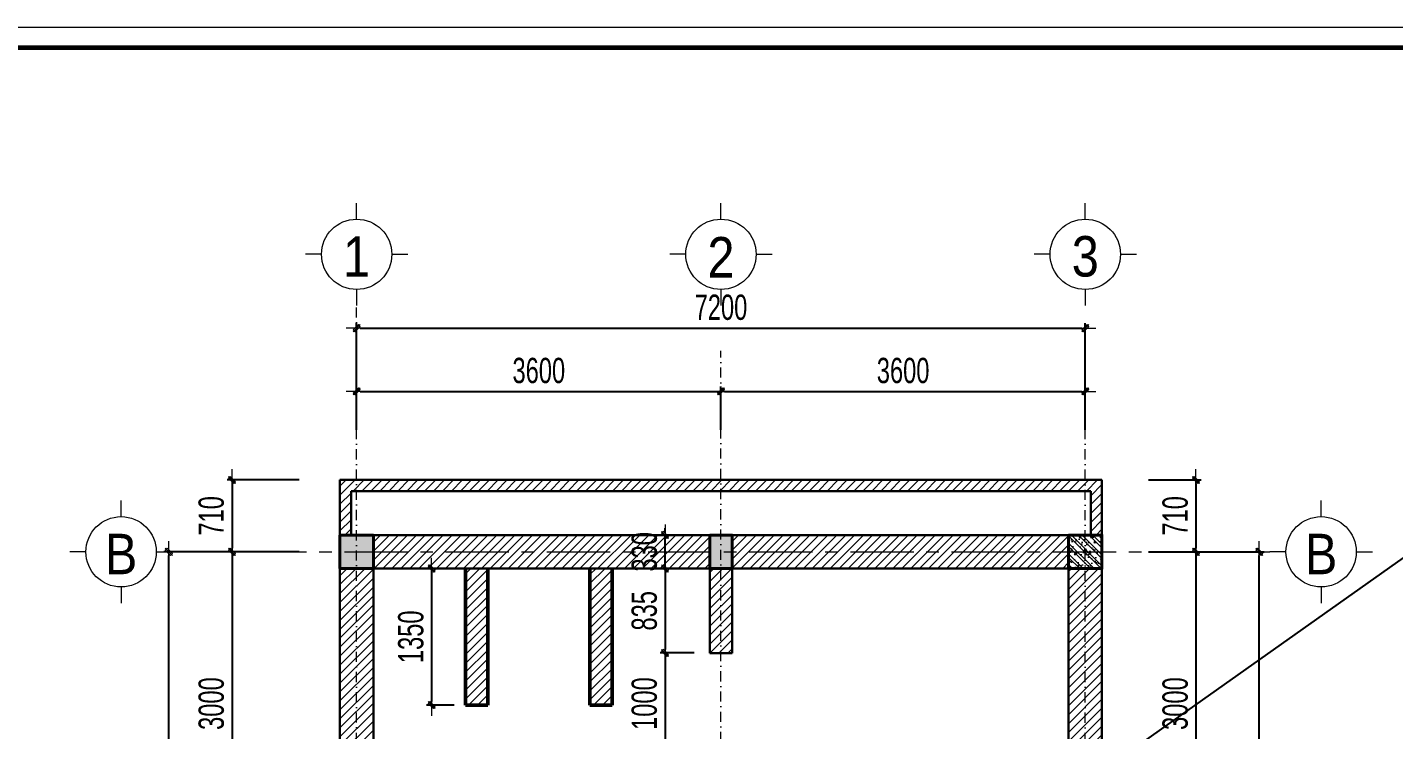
# Model space of a CAD drawing. Header units: millimetres. Extents: x -178395 to 493851, y -561170 to -280028.
# Drawn here: x -129686 to -116185, y -457606 to -450665 of the extents above; entities that cross this region are included whole.
import ezdxf
from ezdxf.enums import TextEntityAlignment as Align

# ---------------------------------------------------------------- set-up
doc = ezdxf.new("R2010")
doc.units = ezdxf.units.MM
doc.header["$MEASUREMENT"] = 0
doc.header["$PDMODE"] = 32
doc.linetypes.add('CENTER', pattern=[2, 1.25, -0.25, 0.25, -0.25])
doc.linetypes.add('DASHDOT', pattern=[1, 0.5, -0.25, 0, -0.25])
doc.layers.get('Defpoints').update_dxf_attribs({"color": 1})
for name, color, linetype, lineweight in [('cat1', 30, 'Continuous', 50), ('Khungten_LCDI', 7, 'Continuous', 5), ('LC Dim', 8, 'Continuous', 18), ('LC Hatch', 252, 'Continuous', 9), ('LC ISO', 153, 'Continuous', 13), ('LC Net dam 1', 30, 'Continuous', 30), ('LC Net dam2', 6, 'Continuous', 40), ('LC Net manh', 133, 'Continuous', 5), ('LC Net thay', 63, 'Continuous', 25), ('LC Net truc', 79, 'DASHDOT', 13), ('LC Text1', 3, 'Continuous', 20), ('v-TRUC', 8, 'CENTER', 13)]:
    doc.layers.add(name, color=color, linetype=linetype, lineweight=lineweight)
doc.layers.add('KCS_Plotter', color=11, linetype='Continuous', plot=False)
doc.styles.add('HOATBIF', font='hoatbif.shx', dxfattribs={"width": 0.7})
doc.styles.add('Khungten', font='VHAVAN.TTF', dxfattribs={"width": 0.9, "height": 5000})
doc.styles.add('LC 1', font='VHAVANB.TTF')
doc.styles.add('Title', font='VHBLACK.TTF', dxfattribs={"width": 0.8})
doc.dimstyles.new('1-100', dxfattribs={"dimscale": 100, "dimtxt": 2.5, "dimasz": 0.35, "dimexe": 0.5, "dimexo": 0, "dimgap": 0.8, "dimtad": 1, "dimdec": 0, "dimzin": 0, "dimdsep": 46, "dimtxsty": 'HOATBIF', "dimblk1": 'DOT', "dimblk2": 'DOT', "dimsah": 1, "dimcen": -1, "dimdle": 1, "dimclrd": 256, "dimclre": 256, "dimclrt": 4, "dimadec": 3, "dimazin": 2, "dimtfac": 0.333333, "dimtdec": 0, "dimtix": 1, "dimtmove": 2, "dimatfit": 3, "dimldrblk": 'DOT', "dimfxl": 1, "dimtvp": 0.833333, "dimtolj": 1, "dimtzin": 0, "dimarcsym": 0})
pattern_1 = [(45, (-42561.096, -2585.07), (-44.194174, 44.194174), [])]

# ---------------------------------------------------------------- blocks, each defined once
blk = doc.blocks.new('DOT')
at = {"layer": 'LC Dim'}
blk.add_line((-3, 0), (3, 0), dxfattribs=at)
at = {"layer": 'LC Dim', "color": 4}
blk.add_line((-1, -1), (1, 1), dxfattribs=at)
blk.add_lwpolyline([(0.5, 1), (-1, -0.5), (-0.5, -1), (1, 0.5)], close=True, dxfattribs=at)
blk = doc.blocks.new('*D94')
at = {"layer": 'Defpoints', "color": 0, "ltscale": 2, "transparency": 16777216}
for p in [(-122832, -454263), (-126432, -454642), (-122832, -454642)]:
    blk.add_point(p, dxfattribs=at)
at = {"layer": 'LC Dim', "lineweight": -2, "ltscale": 2, "transparency": 16777216}
for p, q in [((-126432, -454642), (-126432, -454213)), ((-126397, -454263), (-122867, -454263)), ((-122832, -454642), (-122832, -454213))]:
    blk.add_line(p, q, dxfattribs=at)
at = {"layer": 'LC Dim', "lineweight": -2, "ltscale": 2, "transparency": 16777216, "xscale": 35, "yscale": 35, "zscale": 35, "rotation": 180}
blk.add_blockref('DOT', (-126432, -454263), dxfattribs=at)
at = {"layer": 'LC Dim', "lineweight": -2, "ltscale": 2, "transparency": 16777216, "xscale": 35, "yscale": 35, "zscale": 35}
blk.add_blockref('DOT', (-122832, -454263), dxfattribs=at)
at = {"layer": 'LC Dim', "color": 4, "ltscale": 2, "transparency": 16777216, "insert": (-124632, -454058), "char_height": 250, "attachment_point": 5, "style": 'HOATBIF'}
blk.add_mtext('\\A1;3600', dxfattribs=at)
blk = doc.blocks.new('_Dot')
at = {"color": 0, "linetype": 'ByBlock', "lineweight": -2}
blk.add_line((-0.5, 0), (-1, 0), dxfattribs=at)
at = {"color": 0, "linetype": 'ByBlock', "const_width": 0.5}
blk.add_lwpolyline([(-0.25, 0, 1), (0.25, 0, 1)], format="xyb", close=True, dxfattribs=at)
blk = doc.blocks.new('*D95')
at = {"layer": 'Defpoints', "color": 0, "ltscale": 2, "transparency": 16777216}
for p in [(-119232, -454263), (-122832, -454642), (-119232, -454642)]:
    blk.add_point(p, dxfattribs=at)
at = {"layer": 'LC Dim', "lineweight": -2, "ltscale": 2, "transparency": 16777216}
for p, q in [((-122832, -454642), (-122832, -454213)), ((-122797, -454263), (-119267, -454263)), ((-119232, -454642), (-119232, -454213))]:
    blk.add_line(p, q, dxfattribs=at)
at = {"layer": 'LC Dim', "lineweight": -2, "ltscale": 2, "transparency": 16777216, "xscale": 35, "yscale": 35, "zscale": 35, "rotation": 180}
blk.add_blockref('DOT', (-122832, -454263), dxfattribs=at)
at = {"layer": 'LC Dim', "lineweight": -2, "ltscale": 2, "transparency": 16777216, "xscale": 35, "yscale": 35, "zscale": 35}
blk.add_blockref('DOT', (-119232, -454263), dxfattribs=at)
at = {"layer": 'LC Dim', "color": 4, "ltscale": 2, "transparency": 16777216, "insert": (-121032, -454058), "char_height": 250, "attachment_point": 5, "style": 'HOATBIF'}
blk.add_mtext('\\A1;3600', dxfattribs=at)
blk = doc.blocks.new('*D96')
at = {"layer": 'Defpoints', "color": 0, "ltscale": 2, "transparency": 16777216}
for p in [(-119232, -453638), (-126432, -454642), (-119232, -454642)]:
    blk.add_point(p, dxfattribs=at)
at = {"layer": 'LC Dim', "lineweight": -2, "ltscale": 2, "transparency": 16777216}
for p, q in [((-126432, -454642), (-126432, -453588)), ((-126397, -453638), (-119267, -453638)), ((-119232, -454642), (-119232, -453588))]:
    blk.add_line(p, q, dxfattribs=at)
at = {"layer": 'LC Dim', "lineweight": -2, "ltscale": 2, "transparency": 16777216, "xscale": 35, "yscale": 35, "zscale": 35, "rotation": 180}
blk.add_blockref('DOT', (-126432, -453638), dxfattribs=at)
at = {"layer": 'LC Dim', "lineweight": -2, "ltscale": 2, "transparency": 16777216, "xscale": 35, "yscale": 35, "zscale": 35}
blk.add_blockref('DOT', (-119232, -453638), dxfattribs=at)
at = {"layer": 'LC Dim', "color": 4, "ltscale": 2, "transparency": 16777216, "insert": (-122832, -453433), "char_height": 250, "attachment_point": 5, "style": 'HOATBIF'}
blk.add_mtext('\\A1;7200', dxfattribs=at)
blk = doc.blocks.new('*D97')
at = {"layer": 'Defpoints', "color": 0, "ltscale": 2, "transparency": 16777216}
for p in [(-118606, -455138), (-118606, -455848), (-118138, -455848)]:
    blk.add_point(p, dxfattribs=at)
at = {"layer": 'LC Dim', "lineweight": -2, "ltscale": 2, "transparency": 16777216}
for p, q in [((-118606, -455138), (-118088, -455138)), ((-118138, -455173), (-118138, -455813)), ((-118606, -455848), (-118088, -455848))]:
    blk.add_line(p, q, dxfattribs=at)
at = {"layer": 'LC Dim', "lineweight": -2, "ltscale": 2, "transparency": 16777216, "xscale": 35, "yscale": 35, "zscale": 35}
for p, rotation in [((-118138, -455138), 90), ((-118138, -455848), 270)]:
    blk.add_blockref('DOT', p, dxfattribs=dict(at, rotation=rotation))
at = {"layer": 'LC Dim', "color": 4, "ltscale": 2, "transparency": 16777216, "insert": (-118343, -455493), "char_height": 250, "attachment_point": 5, "rotation": 90, "style": 'HOATBIF'}
blk.add_mtext('\\A1;710', dxfattribs=at)
blk = doc.blocks.new('*D98')
at = {"layer": 'Defpoints', "color": 0, "ltscale": 2, "transparency": 16777216}
for p in [(-118606, -455848), (-118606, -458848), (-118138, -458848)]:
    blk.add_point(p, dxfattribs=at)
at = {"layer": 'LC Dim', "lineweight": -2, "ltscale": 2, "transparency": 16777216}
for p, q in [((-118606, -455848), (-118088, -455848)), ((-118138, -455883), (-118138, -458813)), ((-118606, -458848), (-118088, -458848))]:
    blk.add_line(p, q, dxfattribs=at)
at = {"layer": 'LC Dim', "lineweight": -2, "ltscale": 2, "transparency": 16777216, "xscale": 35, "yscale": 35, "zscale": 35}
for p, rotation in [((-118138, -455848), 90), ((-118138, -458848), 270)]:
    blk.add_blockref('DOT', p, dxfattribs=dict(at, rotation=rotation))
at = {"layer": 'LC Dim', "color": 4, "ltscale": 2, "transparency": 16777216, "insert": (-118343, -457348), "char_height": 250, "attachment_point": 5, "rotation": 90, "style": 'HOATBIF'}
blk.add_mtext('\\A1;3000', dxfattribs=at)
blk = doc.blocks.new('*D101')
at = {"layer": 'Defpoints', "color": 0, "ltscale": 2, "transparency": 16777216}
for p in [(-118606, -455848), (-117513, -455848), (-118606, -461848)]:
    blk.add_point(p, dxfattribs=at)
at = {"layer": 'LC Dim', "lineweight": -2, "ltscale": 2, "transparency": 16777216}
for p, q in [((-118606, -455848), (-117463, -455848)), ((-117513, -461813), (-117513, -455883)), ((-118606, -461848), (-117463, -461848))]:
    blk.add_line(p, q, dxfattribs=at)
at = {"layer": 'LC Dim', "lineweight": -2, "ltscale": 2, "transparency": 16777216, "xscale": 35, "yscale": 35, "zscale": 35}
for p, rotation in [((-117513, -455848), 90), ((-117513, -461848), 270)]:
    blk.add_blockref('DOT', p, dxfattribs=dict(at, rotation=rotation))
at = {"layer": 'LC Dim', "color": 4, "ltscale": 2, "transparency": 16777216, "insert": (-117718, -458848), "char_height": 250, "attachment_point": 5, "rotation": 90, "style": 'HOATBIF'}
blk.add_mtext('\\A1;6000', dxfattribs=at)
blk = doc.blocks.new('*D102')
at = {"layer": 'Defpoints', "color": 0, "ltscale": 2, "transparency": 16777216}
for p in [(-127000, -455138), (-127663, -455848), (-127000, -455848)]:
    blk.add_point(p, dxfattribs=at)
at = {"layer": 'LC Dim', "lineweight": -2, "ltscale": 2, "transparency": 16777216}
for p, q in [((-127000, -455138), (-127713, -455138)), ((-127663, -455173), (-127663, -455813)), ((-127000, -455848), (-127713, -455848))]:
    blk.add_line(p, q, dxfattribs=at)
at = {"layer": 'LC Dim', "lineweight": -2, "ltscale": 2, "transparency": 16777216, "xscale": 35, "yscale": 35, "zscale": 35}
for p, rotation in [((-127663, -455138), 90), ((-127663, -455848), 270)]:
    blk.add_blockref('DOT', p, dxfattribs=dict(at, rotation=rotation))
at = {"layer": 'LC Dim', "color": 4, "ltscale": 2, "transparency": 16777216, "insert": (-127868, -455493), "char_height": 250, "attachment_point": 5, "rotation": 90, "style": 'HOATBIF'}
blk.add_mtext('\\A1;710', dxfattribs=at)
blk = doc.blocks.new('*D103')
at = {"layer": 'Defpoints', "color": 0, "ltscale": 2, "transparency": 16777216}
for p in [(-127000, -455848), (-127663, -458848), (-127000, -458848)]:
    blk.add_point(p, dxfattribs=at)
at = {"layer": 'LC Dim', "lineweight": -2, "ltscale": 2, "transparency": 16777216}
for p, q in [((-127000, -455848), (-127713, -455848)), ((-127663, -455883), (-127663, -458813)), ((-127000, -458848), (-127713, -458848))]:
    blk.add_line(p, q, dxfattribs=at)
at = {"layer": 'LC Dim', "lineweight": -2, "ltscale": 2, "transparency": 16777216, "xscale": 35, "yscale": 35, "zscale": 35}
for p, rotation in [((-127663, -455848), 90), ((-127663, -458848), 270)]:
    blk.add_blockref('DOT', p, dxfattribs=dict(at, rotation=rotation))
at = {"layer": 'LC Dim', "color": 4, "ltscale": 2, "transparency": 16777216, "insert": (-127868, -457348), "char_height": 250, "attachment_point": 5, "rotation": 90, "style": 'HOATBIF'}
blk.add_mtext('\\A1;3000', dxfattribs=at)
blk = doc.blocks.new('*D105')
at = {"layer": 'Defpoints', "color": 0, "ltscale": 2, "transparency": 16777216}
for p in [(-128288, -455848), (-127000, -455848), (-127000, -461848)]:
    blk.add_point(p, dxfattribs=at)
at = {"layer": 'LC Dim', "lineweight": -2, "ltscale": 2, "transparency": 16777216}
for p, q in [((-127000, -455848), (-128338, -455848)), ((-128288, -461813), (-128288, -455883)), ((-127000, -461848), (-128338, -461848))]:
    blk.add_line(p, q, dxfattribs=at)
at = {"layer": 'LC Dim', "lineweight": -2, "ltscale": 2, "transparency": 16777216, "xscale": 35, "yscale": 35, "zscale": 35}
for p, rotation in [((-128288, -455848), 90), ((-128288, -461848), 270)]:
    blk.add_blockref('DOT', p, dxfattribs=dict(at, rotation=rotation))
at = {"layer": 'LC Dim', "color": 4, "ltscale": 2, "transparency": 16777216, "insert": (-128493, -458848), "char_height": 250, "attachment_point": 5, "rotation": 90, "style": 'HOATBIF'}
blk.add_mtext('\\A1;6000', dxfattribs=at)
blk = doc.blocks.new('TTRUC')
at = {"layer": 'LC ISO'}
for p, q in [((0, 6.95), (0, 10.13)), ((-6.95, 0), (-10.13, 0)), ((6.95, 0), (10.13, 0)), ((0, -6.95), (0, -10.13))]:
    blk.add_line(p, q, dxfattribs=at)
at = {"layer": 'LC Net manh'}
blk.add_circle((0, 0), 6.95, dxfattribs=at)
blk = doc.blocks.new('lcdi fix')
at = {"layer": 'Defpoints', "lineweight": 0}
blk.add_lwpolyline([(-1200, -14850), (-1200, 14850), (40800, 14850), (40800, -14850)], close=True, dxfattribs=at)
at = {"layer": 'Khungten_LCDI', "color": 5, "lineweight": 60}
blk.add_lwpolyline([(0, -14650), (0, 14650), (40600, 14650), (40600, -14650)], close=True, dxfattribs=at)
at = {"color": 7, "style": 'Khungten', "width": 0.8}
for tag, p in [('REVISION', (39499, -10746)), ('NGAYHT', (39546, -11609))]:
    blk.add_attdef(tag, text='', height=200, dxfattribs=at).set_placement(p, align=Align.CENTER)
at = {"layer": 'LC Text1', "color": 3, "style": 'LC 1', "width": 1.834006}
for tag, p, p2 in [('TENBANVE1', (36913, -8886), (40339, -8886)), ('TENBANVE2', (36913, -9562), (40339, -9562))]:
    blk.add_attdef(tag, text='', height=250, dxfattribs=at).set_placement(p, p2, align=Align.FIT)
at = {"layer": 'LC Text1', "style": 'Title', "width": 0.7}
blk.add_attdef('SOBANVE', text='', height=250, dxfattribs=at).set_placement((39562, -13896), align=Align.CENTER)
blk = doc.blocks.new('*D883')
at = {"layer": 'Defpoints', "color": 0, "ltscale": 2, "transparency": 16777216}
for p in [(-123098, -456013), (-123384, -456848), (-123098, -456848)]:
    blk.add_point(p, dxfattribs=at)
at = {"layer": 'LC Dim', "lineweight": -2, "ltscale": 2, "transparency": 16777216}
for p, q in [((-123098, -456013), (-123434, -456013)), ((-123384, -456048), (-123384, -456813)), ((-123098, -456848), (-123434, -456848))]:
    blk.add_line(p, q, dxfattribs=at)
at = {"layer": 'LC Dim', "lineweight": -2, "ltscale": 2, "transparency": 16777216, "xscale": 35, "yscale": 35, "zscale": 35}
for p, rotation in [((-123384, -456013), 90), ((-123384, -456848), 270)]:
    blk.add_blockref('DOT', p, dxfattribs=dict(at, rotation=rotation))
at = {"layer": 'LC Dim', "color": 4, "ltscale": 2, "transparency": 16777216, "insert": (-123589, -456431), "char_height": 250, "attachment_point": 5, "rotation": 90, "style": 'HOATBIF'}
blk.add_mtext('\\A1;835', dxfattribs=at)
blk = doc.blocks.new('*D884')
at = {"layer": 'Defpoints', "color": 0, "ltscale": 250, "transparency": 16777216}
for p in [(-123098, -456848), (-123384, -457848), (-123098, -457848)]:
    blk.add_point(p, dxfattribs=at)
at = {"layer": 'LC Dim', "lineweight": -2, "ltscale": 250, "transparency": 16777216}
for p, q in [((-123098, -456848), (-123434, -456848)), ((-123384, -456883), (-123384, -457813)), ((-123098, -457848), (-123434, -457848))]:
    blk.add_line(p, q, dxfattribs=at)
at = {"layer": 'LC Dim', "lineweight": -2, "ltscale": 250, "transparency": 16777216, "xscale": 35, "yscale": 35, "zscale": 35}
for p, rotation in [((-123384, -456848), 90), ((-123384, -457848), 270)]:
    blk.add_blockref('DOT', p, dxfattribs=dict(at, rotation=rotation))
at = {"layer": 'LC Dim', "color": 4, "ltscale": 250, "transparency": 16777216, "insert": (-123589, -457348), "char_height": 250, "attachment_point": 5, "rotation": 90, "style": 'HOATBIF'}
blk.add_mtext('\\A1;1000', dxfattribs=at)
blk = doc.blocks.new('*D892')
at = {"layer": 'Defpoints', "color": 0, "ltscale": 250, "transparency": 16777216}
for p in [(-123384, -455683), (-123098, -455683), (-123098, -456013)]:
    blk.add_point(p, dxfattribs=at)
at = {"layer": 'LC Dim', "linetype": 'ByBlock', "lineweight": -2, "ltscale": 250, "transparency": 16777216}
for p, q in [((-123098, -455683), (-123434, -455683)), ((-123384, -455648), (-123384, -455613)), ((-123384, -456013), (-123384, -455683)), ((-123098, -456013), (-123434, -456013)), ((-123384, -456048), (-123384, -456083))]:
    blk.add_line(p, q, dxfattribs=at)
at = {"layer": 'LC Dim', "lineweight": -2, "ltscale": 250, "transparency": 16777216, "xscale": 35, "yscale": 35, "zscale": 35}
for p, rotation in [((-123384, -455683), 270), ((-123384, -456013), 90)]:
    blk.add_blockref('DOT', p, dxfattribs=dict(at, rotation=rotation))
at = {"layer": 'LC Dim', "color": 4, "ltscale": 250, "transparency": 16777216, "insert": (-123589, -455848), "char_height": 250, "attachment_point": 5, "rotation": 90, "style": 'HOATBIF'}
blk.add_mtext('\\A1;330', dxfattribs=at)
blk = doc.blocks.new('*D957')
at = {"layer": 'Defpoints', "color": 0, "ltscale": 250, "transparency": 16777216}
for p in [(-125470, -456013), (-125691, -457363), (-125470, -457363)]:
    blk.add_point(p, dxfattribs=at)
at = {"layer": 'LC Dim', "linetype": 'ByBlock', "lineweight": -2, "ltscale": 250, "transparency": 16777216}
for p, q in [((-125470, -456013), (-125741, -456013)), ((-125691, -456048), (-125691, -457328)), ((-125470, -457363), (-125741, -457363))]:
    blk.add_line(p, q, dxfattribs=at)
at = {"layer": 'LC Dim', "lineweight": -2, "ltscale": 250, "transparency": 16777216, "xscale": 35, "yscale": 35, "zscale": 35}
for p, rotation in [((-125691, -456013), 90), ((-125691, -457363), 270)]:
    blk.add_blockref('DOT', p, dxfattribs=dict(at, rotation=rotation))
at = {"layer": 'LC Dim', "color": 4, "ltscale": 250, "transparency": 16777216, "insert": (-125896, -456688), "char_height": 250, "attachment_point": 5, "rotation": 90, "style": 'HOATBIF'}
blk.add_mtext('\\A1;1350', dxfattribs=at)

msp = doc.modelspace()

# ---------------------------------------------------------------- hatches: boundary and pattern name
at = {"layer": 'LC Hatch', "ltscale": 250}
h = msp.add_hatch(dxfattribs=at)
h.set_pattern_fill('ANSI31', color=256, scale=500)
h.set_pattern_definition(pattern_1)
h.paths.add_polyline_path([(-122722, -462013.1), (-122942, -462013.1), (-122942, -462013.1), (-122942, -463848.1), (-119067, -463848.1), (-119067, -462013.1), (-119287, -462013.1), (-119287, -463628.1), (-122722, -463628.1)])
h.paths.add_polyline_path([(-119397, -461683.1), (-122722, -461683.1), (-122722, -462013.1), (-119397, -462013.1)])
h.paths.add_polyline_path([(-122722, -460848.1), (-122942, -460848.1), (-122942, -461683.1), (-122722, -461683.1)])
h.paths.add_polyline_path([(-122942, -461683.1), (-126267, -461683.1), (-126267, -462013.1), (-123732, -462013.1), (-122942, -462013.1), (-122942, -462013.1)])
h.paths.add_polyline_path([(-126267, -459013.1), (-126597, -459013.1), (-126597, -461683.1), (-126267, -461683.1)])
h.paths.add_polyline_path([(-126267, -456013.1), (-126597, -456013.1), (-126597, -458683.1), (-126267, -458683.1)])
h.paths.add_polyline_path([(-122722, -457848.1), (-122942, -457848.1), (-122942, -458738.1), (-122722, -458738.1)])
h.paths.add_polyline_path([(-122722, -458958.1), (-122942, -458958.1), (-122942, -459848.1), (-122722, -459848.1)])
h.paths.add_polyline_path([(-119067, -456013.1), (-119397, -456013.1), (-119397, -458683.1), (-119067, -458683.1)])
h.paths.add_polyline_path([(-119067, -459013.1), (-119397, -459013.1), (-119397, -461683.1), (-119067, -461683.1)])
h.paths.add_polyline_path([(-119397, -455683.1), (-122722, -455683.1), (-122722, -456013.1), (-119397, -456013.1)])
h.paths.add_polyline_path([(-122722, -456013.1), (-122942, -456013.1), (-122942, -456848.1), (-122722, -456848.1)])
h.paths.add_polyline_path([(-119067, -455138.1), (-126597, -455138.1), (-126597, -455683.1), (-126487, -455683.1), (-126487, -455248.1), (-119177, -455248.1), (-119177, -455683.1), (-119067, -455683.1)])
h = msp.add_hatch(dxfattribs=at)
h.set_pattern_fill('BTCT', color=256, scale=20, angle=90)
h.set_pattern_definition([(140, (-42561.1, -1037.57), (12.550427, 143.452037), [15, -165]), (85, (-42561.1, -1037.57), (-150.438427, -27.750267), [12, -132]), (190.4514, (-42560.05, -1025.61), (-137.88791, 115.701876), [12.74804, -140.228422]), (136.1842, (-42601.1, -1037.57), (33.1038, 213.44821), [22.5, -247.5]), (186.6356, (-42598.34, -1019.78), (-194.82357, 186.93254), [19.12206, -210.3426]), (81.1842, (-42601.1, -1037.57), (-194.82372, 186.93239), [18, -198]), (111, (-42591.1, -1017.57), (80.523778, 119.38141), [15, -165]), (56, (-42591.1, -1017.57), (-145.03001, 48.663066), [12, -132]), (161.4514, (-42584.39, -1007.62), (-64.5061, 168.044526), [12.74804, -140.228422]), (127.5, (-42561.096, -1037.567), (-66.578771, 2.431971), [0, -130.4, 0, -134, 0, -132.5]), (97.5, (-42561.096, -1037.57), (-78.882342, 52.613907), [0, -76.4, 0, -127.4, 0, -50.5]), (57.5, (-42561.096, -1082.167), (4.5109743, 106.764487), [0, -50, 0, -156, 0, -207]), (47.5, (-42561.1, -1102.17), (-20.020996, 116.637234), [0, -65, 0, -103.6, 0, -147]), (135, (-42561.096, -1037.57), (-53.033009, -53.033009), []), (135, (-42561.096, -1002.21), (-53.033009, -53.033009), [])])
h.paths.add_polyline_path([(-126267, -455683.1), (-126597, -455683.1), (-126597, -456013.1), (-126267, -456013.1)])
h.paths.add_polyline_path([(-122722, -455683.1), (-122942, -455683.1), (-122942, -456013.1), (-122722, -456013.1)])
h.paths.add_polyline_path([(-122722, -458738.1), (-122942, -458738.1), (-122942, -458958.1), (-122722, -458958.1)])
h.paths.add_polyline_path([(-119067, -458683.1), (-119397, -458683.1), (-119397, -459013.1), (-119067, -459013.1)])
h.paths.add_polyline_path([(-119067, -461683.1), (-119397, -461683.1), (-119397, -462013.1), (-119067, -462013.1)])
h.paths.add_polyline_path([(-126267, -461683.1), (-126597, -461683.1), (-126597, -462013.1), (-126597, -462013.1), (-126267, -462013.1), (-126267, -462013.1)])
h = msp.add_hatch(dxfattribs=at)
h.set_pattern_fill('ANSI31', color=256, scale=500)
h.set_pattern_definition(pattern_1)
h.paths.add_polyline_path([(-122942, -455683.1), (-126267, -455683.1), (-126267, -456013.1), (-122942, -456013.1)])
h = msp.add_hatch(dxfattribs=at)
h.set_pattern_fill('BTCT', color=256, scale=20, angle=90)
h.set_pattern_definition([(140, (-42000, -3e-10), (12.550427, 143.452037), [15, -165]), (85, (-42000, -3e-10), (-150.438427, -27.750267), [12, -132]), (190.4514, (-41998.95, 11.95), (-137.88791, 115.701876), [12.74804, -140.228422]), (136.1842, (-42040, -3e-10), (33.1038, 213.44821), [22.5, -247.5]), (186.6356, (-42037.24, 17.79), (-194.82357, 186.93254), [19.12206, -210.3426]), (81.1842, (-42040, -3e-10), (-194.82372, 186.93239), [18, -198]), (111, (-42030, 20), (80.523778, 119.38141), [15, -165]), (56, (-42030, 20), (-145.03001, 48.663066), [12, -132]), (161.4514, (-42023.29, 29.95), (-64.5061, 168.044526), [12.74804, -140.228422]), (127.5, (-42000, -3e-10), (-66.578771, 2.431971), [0, -130.4, 0, -134, 0, -132.5]), (97.5, (-42000, -3e-10), (-78.882342, 52.613907), [0, -76.4, 0, -127.4, 0, -50.5]), (57.5, (-42000, -44.6), (4.5109743, 106.764487), [0, -50, 0, -156, 0, -207]), (47.5, (-42000, -64.6), (-20.020996, 116.637234), [0, -65, 0, -103.6, 0, -147]), (135, (-42000, -3e-10), (-53.033009, -53.033009), []), (135, (-42000, 35.355), (-53.033009, -53.033009), [])])
h.paths.add_polyline_path([(-119397, -455683.1), (-119397, -456013.1), (-119067, -456013.1), (-119067, -455683.1)])
h = msp.add_hatch(dxfattribs=at)
h.set_pattern_fill('ANSI31', color=256, scale=500)
h.set_pattern_definition([(45, (4026, -3e-10), (-44.194174, 44.194174), [])])
h.paths.add_polyline_path([(-125242, -456093.1), (-125137, -456093.1), (-125137, -456013.1), (-125357, -456013.1), (-125357, -457363.1), (-125137, -457363.1), (-125137, -456703.1), (-125242, -456703.1)])
h.paths.add_polyline_path([(-125137, -456093.1), (-125242, -456093.1), (-125242, -456703.1), (-125137, -456703.1)], flags=17)
h.paths.add_polyline_path([(-124022, -456093.1), (-124127, -456093.1), (-124127, -456703.1), (-124022, -456703.1)], flags=17)
h.paths.add_polyline_path([(-123907, -456013.1), (-124127, -456013.1), (-124127, -456093.1), (-124022, -456093.1), (-124022, -456703.1), (-124127, -456703.1), (-124127, -457363.1), (-123907, -457363.1)])

# ---------------------------------------------------------------- linework, layer by layer
at = {"layer": 'cat1'}
for p, q in [((-125357, -456013.1), (-125357, -457363.1)), ((-125137, -457363.1), (-125137, -456013.1)), ((-124127, -457363.1), (-124127, -456013.1)), ((-123907, -456013.1), (-123907, -457363.1)), ((-125357, -457363.1), (-125137, -457363.1)), ((-123907, -457363.1), (-124127, -457363.1))]:
    msp.add_line(p, q, dxfattribs=at)
at = {"layer": 'KCS_Plotter', "ltscale": 250}
msp.add_line((-150674.7, -480365.4), (-108674.7, -450665.4), dxfattribs=at)
at = {"layer": 'LC Net dam 1'}
for p, q in [((-126597, -462013.1), (-126597, -455138.1)), ((-126597, -455138.1), (-119067, -455138.1)), ((-119067, -455138.1), (-119067, -455683.1)), ((-126487, -455248.1), (-119177, -455248.1)), ((-126487, -455683.1), (-126487, -455248.1)), ((-119177, -455248.1), (-119177, -455683.1)), ((-119397, -455683.1), (-126267, -455683.1)), ((-119397, -456013.1), (-126267, -456013.1)), ((-122942, -456848.1), (-122942, -456013.1)), ((-122722, -456848.1), (-122722, -456013.1)), ((-122722, -456848.1), (-122942, -456848.1))]:
    msp.add_line(p, q, dxfattribs=at)
for points in [[(-126267, -456013.1), (-126267, -461683.1)], [(-119067, -456013.1), (-119067, -463848.1), (-122942, -463848.1)], [(-119397, -456013.1), (-119397, -461683.1)]]:
    msp.add_lwpolyline(points, dxfattribs=at)
at = {"layer": 'LC Net dam2', "ltscale": 5}
for points in [[(-126267, -455683.1), (-126597, -455683.1), (-126597, -456013.1), (-126267, -456013.1)], [(-122942, -455683.1), (-122722, -455683.1), (-122722, -456013.1), (-122942, -456013.1)], [(-119397, -455683.1), (-119067, -455683.1), (-119067, -456013.1), (-119397, -456013.1)]]:
    msp.add_lwpolyline(points, close=True, dxfattribs=at)
at = {"layer": 'LC Net truc', "ltscale": 200}
for p, q in [((-126432, -464539.1), (-126432, -453415.1)), ((-122832, -465532.3), (-122832, -453862.5)), ((-119232, -464540.1), (-119232, -453862.5))]:
    msp.add_line(p, q, dxfattribs=at)
at = {"layer": 'v-TRUC', "ltscale": 500}
msp.add_line((-127552.8, -455848.1), (-117407.8, -455848.1), dxfattribs=at)

# ---------------------------------------------------------------- block references
at = {"layer": 'LC ISO', "xscale": 50, "yscale": 50, "zscale": 50, "rotation": 180}
for p in [(-126432, -452908.5), (-122832, -452908.5), (-119232, -452908.5), (-128759.8, -455848.1), (-116901.3, -455848.1)]:
    msp.add_blockref('TTRUC', p, dxfattribs=at)
at = {"layer": 'LC Net thay'}
msp.add_blockref('lcdi fix', (-149474.7, -465515.4), dxfattribs=at)

# ---------------------------------------------------------------- texts
at = {"layer": 'LC Text1', "ltscale": 0.2, "style": 'LC 1', "width": 0.9}
for s, p in [('1', (-126432, -453250.2)), ('2', (-122832, -453257.7)), ('3', (-119232, -453248.1)), ('b', (-128759.8, -456189.8)), ('b', (-116901.3, -456189.8))]:
    msp.add_text(s, height=400, dxfattribs=at).set_placement(p, align=Align.BOTTOM_CENTER)

# ---------------------------------------------------------------- dimensions: what is measured, and where the dimension line sits
at = {"layer": 'LC Dim', "ltscale": 2}
for base, p1, p2, picture, middle in [((-119232, -453637.7), (-126432, -454641.6), (-119232, -454641.6), '*D96', (-122832, -453432.7)), ((-122832, -454262.7), (-126432, -454641.6), (-122832, -454641.6), '*D94', (-124632, -454057.7)), ((-119232, -454262.7), (-122832, -454641.6), (-119232, -454641.6), '*D95', (-121032, -454057.7))]:
    dim = msp.add_linear_dim(base=base, p1=p1, p2=p2, dimstyle='1-100', dxfattribs=at)
    dim.commit()
    dim.dimension.update_dxf_attribs({"geometry": picture, "text_midpoint": middle})
for base, p1, p2, picture, middle in [((-127662.9, -455848.1), (-126999.5, -455138.1), (-126999.5, -455848.1), '*D102', (-127867.9, -455493.1)), ((-118138.2, -455848.1), (-118606.1, -455138.1), (-118606.1, -455848.1), '*D97', (-118343.2, -455493.1)), ((-128287.9, -455848.1), (-126999.5, -461848.1), (-126999.5, -455848.1), '*D105', (-128492.9, -458848.1)), ((-127662.9, -458848.1), (-126999.5, -455848.1), (-126999.5, -458848.1), '*D103', (-127867.9, -457348.1)), ((-118138.2, -458848.1), (-118606.1, -455848.1), (-118606.1, -458848.1), '*D98', (-118343.2, -457348.1)), ((-117513.2, -455848.1), (-118606.1, -461848.1), (-118606.1, -455848.1), '*D101', (-117718.2, -458848.1)), ((-123384.3, -456848.1), (-123098.5, -456013.1), (-123098.5, -456848.1), '*D883', (-123589.3, -456430.6))]:
    dim = msp.add_linear_dim(base=base, p1=p1, p2=p2, angle=90, dimstyle='1-100', dxfattribs=at)
    dim.commit()
    dim.dimension.update_dxf_attribs({"geometry": picture, "text_midpoint": middle})
at = {"layer": 'LC Dim', "ltscale": 250}
for base, p1, p2, picture, middle in [((-123384.3, -455683.1), (-123098.5, -456013.1), (-123098.5, -455683.1), '*D892', (-123589.3, -455848.1)), ((-125690.6, -457363.1), (-125470.1, -456013.1), (-125470.1, -457363.1), '*D957', (-125895.6, -456688.1))]:
    dim = msp.add_linear_dim(base=base, p1=p1, p2=p2, angle=90, dimstyle='1-100', override={"dimfxl": 0, "dimarcsym": 1}, dxfattribs=at)
    dim.commit()
    dim.dimension.update_dxf_attribs({"geometry": picture, "text_midpoint": middle})
dim = msp.add_linear_dim(base=(-123384.3, -457848.1), p1=(-123098.5, -456848.1), p2=(-123098.5, -457848.1), angle=90, dimstyle='1-100', dxfattribs=at)
dim.commit()
dim.dimension.update_dxf_attribs({"geometry": '*D884', "text_midpoint": (-123589.3, -457348.1)})

doc.saveas('drawing.dxf')
